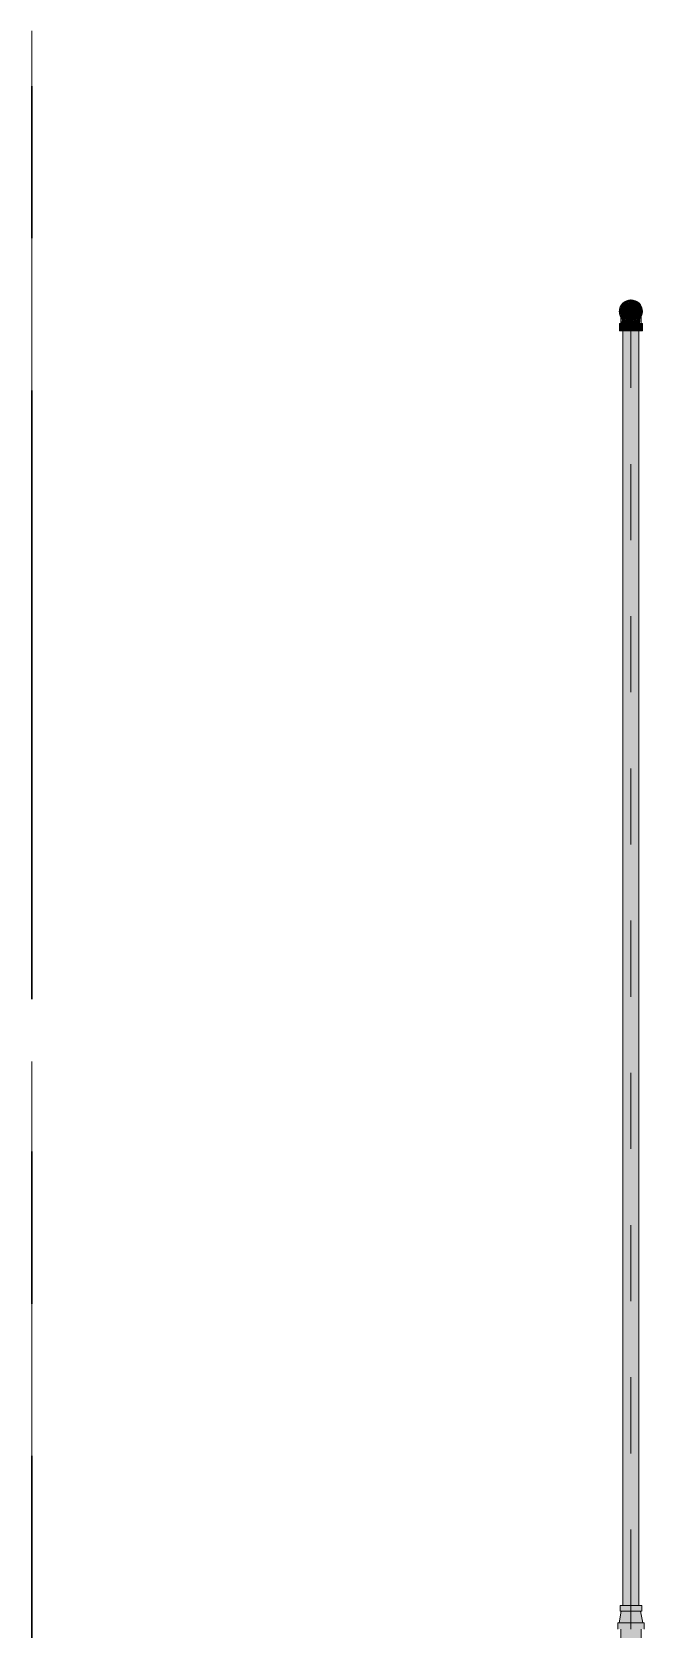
# Model space of a CAD drawing. Header units: millimetres. Extents: x -4000 to 187956, y -58990 to 162485.
# Drawn here: x 13000 to 14277, y 69702 to 73033 of the extents above; entities that cross this region are included whole.
import ezdxf

# ---------------------------------------------------------------- set-up
doc = ezdxf.new("R2010")
doc.units = ezdxf.units.MM
for name, pattern in [('Dash 1_16_', [317.5, 158.75, -158.75]), ('Grid Line', [2222.5, 1270, -317.5, 317.5, -317.5]), ('Grid Line 12_5mm', [2150, 1250, -300, 300, -300])]:
    doc.linetypes.add(name, pattern=pattern)
for name, color, linetype, lineweight in [('F-SPRN', 3, 'Continuous', 9), ('P-PIPE', 3, 'Continuous', 9), ('P-PIPE-CNTR', 3, 'Continuous', 9), ('S-GRID', 1, 'Continuous', 30)]:
    doc.layers.add(name, color=color, linetype=linetype, lineweight=lineweight)

# ---------------------------------------------------------------- blocks, each defined once
blk = doc.blocks.new('CMF2_NHAXUONG_A_rvt-1-FFS - TANG 1')
at = {"layer": 'S-GRID', "linetype": 'Grid Line 12_5mm', "lineweight": 9}
blk.add_line((13000, 161185.2), (13000, -16487.4), dxfattribs=at)
blk.add_line((13000, 161185.2), (13000, -16487.4), dxfattribs=at)
blk = doc.blocks.new('Sprinkler_Up - DN20-V22-FFS - TANG 1')
at = {"layer": 'F-SPRN', "transparency": 33554534}
for points in [[(-3.4, 21.2), (-6.9, 21.2), (-18, 13.1), (-22.2, 0), (-3.9, 0.7), (-1.7, 2.9), (-1.2, 3.5), (-0.6, 4), (0.6, 4), (1.2, 3.5), (1.7, 2.9), (4.6, 0), (22.2, 0), (18, 13.1), (6.9, 21.2), (0, 21.2)], [(0, 16.7), (-4.3, 16.1), (-12.8, 10), (-16.1, 4.3), (-16.1, -4.3), (-11.8, -11.8), (-8.3, -14.4), (0, -16.7), (4.3, -16.1), (11.8, -11.8), (16.1, -4.3), (16.1, 4.3), (11.8, 11.8), (8.3, 14.4)], [(0, 15.6), (-7.8, 13.5), (-11.6, 10), (-15.1, 4), (-15.1, -4), (-11, -11), (-7.8, -13.5), (0, -15.6), (7.8, -13.5), (13.5, -7.8), (15.1, -4), (15.1, 4), (13.5, 7.8), (7.8, 13.5)], [(-10.9, 5.4), (-14.5, 5.4), (-14.5, -5.5), (-10.9, -5.5)], [(-7.7, 5.4), (-10.9, 5.4), (-10.9, -5.5), (-7.7, -5.5)], [(-7.7, 5.4), (-7.7, -5.5), (0, -5.5), (0, 5.4)], [(2.9, 4.9), (-2.9, 4.9), (-5.7, 0), (5.7, 0)], [(0, 4.6), (-4.6, 0), (4.6, 0)], [(0, 2.6), (-1.3, 0), (1.8, 0)], [(7.7, 5.4), (0, 5.4), (0, -5.5), (7.7, -5.5)], [(7.7, 5.4), (7.7, -5.5), (10.9, -5.5), (10.9, 5.4)], [(10.9, 5.4), (10.9, -5.5), (14.5, -5.5), (14.5, 5.4)], [(13.5, 0), (3.9, -0.7), (1.7, -2.9), (1.2, -3.5), (0.6, -4), (-0.6, -4), (-1.2, -3.5), (-1.7, -2.9), (-4.6, 0), (-22.2, 0), (-18, -13.1), (-6.9, -21.2), (6.9, -21.2), (18, -13.1), (22.2, 0)], [(0, 0), (-5.7, 0), (-2.9, -4.9), (2.9, -4.9), (5.7, 0)], [(0, 0), (-4.6, 0), (0, -4.6), (4.6, 0)], [(1.3, 0), (-1.8, 0), (0, -2.6)]]:
    blk.add_hatch(color=1, dxfattribs=at).paths.add_polyline_path(points)
at = {"layer": 'F-SPRN', "color": 1}
for p, q in [((-11.5, 5.4), (-14.5, 5.4)), ((-14.5, 5.4), (-10.9, 5.4)), ((-14.5, 5.4), (-14.5, -5.5)), ((-11.5, 5.4), (-11.5, 4)), ((-11.5, 3), (-11.5, 0.2)), ((-10.9, 0.2), (-10.9, 3.6)), ((-10.8, 5.4), (-7.7, 5.4)), ((-8.1, 5.4), (-10.8, 5.4)), ((-8.1, 5.4), (-8.1, 2.8)), ((-8.1, 2.5), (-8.1, 0.4)), ((-7.7, 5.4), (-7.7, 2.7)), ((-7.7, 5.4), (-7.7, 2.7)), ((-7.7, 2.3), (-7.7, 0.5)), ((-7.7, 2.3), (-7.7, 0.5)), ((-6.9, 5.4), (-4.7, 5.4)), ((-5.8, 3.8), (-5.8, 2.2)), ((-2.1, 0), (-2.1, 0)), ((0, 2.1), (-0.1, 2.1)), ((2.1, 0), (2.1, 0.1)), ((4.7, 5.4), (6.9, 5.4)), ((5.8, 3.8), (5.8, 2.3)), ((7.7, 5.4), (10.8, 5.4)), ((7.7, 4), (7.7, 2.7)), ((7.7, 4), (7.7, 2.7)), ((10.8, 5.4), (8.1, 5.4)), ((8.1, 5.4), (8.1, 4.2)), ((10.9, 2.6), (10.9, 1.3)), ((11.5, 5.4), (14.5, 5.4)), ((14.5, 5.4), (11.5, 5.4)), ((14.5, 3.7), (14.5, 1.3)), ((14.5, 0), (14.5, -3.3)), ((-10.9, -5.5), (-14.5, -5.5)), ((-14.5, -5.5), (-11.5, -5.5)), ((-11.5, -0.2), (-11.5, -3)), ((-11.5, -4), (-11.5, -5.5)), ((-10.9, -3.6), (-10.9, -0.2)), ((-10.8, -5.5), (-8.1, -5.5)), ((-7.8, -5.5), (-10.8, -5.5)), ((-8.1, -0.4), (-8.1, -2.5)), ((-8.1, -2.8), (-8.1, -5.5)), ((-7.7, -0.5), (-7.7, -2.3)), ((-7.7, -0.5), (-7.7, -2.3)), ((-7.7, -2.7), (-7.7, -5.2)), ((-7.7, -2.7), (-7.7, -5.2)), ((-4.8, -5.5), (-6.5, -5.5)), ((-2.1, 0), (-2.1, -0.1)), ((0, -2.1), (0.1, -2.1)), ((0.5, -2), (0.6, -2)), ((0.6, -2), (0.6, -2)), ((2.1, 0), (2.1, 0)), ((6.8, -5.5), (4.8, -5.5)), ((5.8, -2.2), (5.8, -3.8)), ((7.7, -0.5), (7.7, -2.1)), ((7.7, -0.5), (7.7, -2.1)), ((7.7, -2.7), (7.7, -4.8)), ((7.7, -2.7), (7.7, -4.8)), ((8.1, -0.7), (8.1, -2.5)), ((8.1, -2.8), (8.1, -5.5)), ((8.1, -5.5), (10.8, -5.5)), ((10.8, -5.5), (8.1, -5.5)), ((10.9, -1.9), (10.9, -3.6)), ((14.5, -5.5), (11.3, -5.5)), ((11.5, -4), (11.5, -5.5)), ((11.5, -5.5), (14.5, -5.5)), ((14.5, -3.7), (14.5, -5.5))]:
    blk.add_line(p, q, dxfattribs=at)
at = {"layer": 'F-SPRN', "color": 1, "flags": 128}
for points in [[(-0.1, 2.1), (-0.1, 2.1), (-0.2, 2.1), (-0.3, 2.1), (-0.4, 2), (-0.5, 2), (-0.6, 2), (-0.6, 2), (-0.7, 2), (-0.8, 1.9), (-0.9, 1.9), (-0.9, 1.9), (-1, 1.8), (-1.1, 1.8), (-1.2, 1.7), (-1.2, 1.7), (-1.3, 1.6), (-1.4, 1.6), (-1.4, 1.5), (-1.5, 1.5), (-1.5, 1.4), (-1.6, 1.3), (-1.6, 1.3), (-1.7, 1.2), (-1.7, 1.1), (-1.8, 1.1), (-1.8, 1), (-1.9, 0.9), (-1.9, 0.8), (-1.9, 0.8), (-2, 0.7), (-2, 0.6), (-2, 0.5), (-2, 0.5), (-2, 0.4), (-2.1, 0.3), (-2.1, 0.2), (-2.1, 0.1), (-2.1, 0)], [(2.1, 0.3), (2, 0.4), (2, 0.5), (2, 0.6), (2, 0.7), (1.9, 0.7), (1.9, 0.8), (1.9, 0.9), (1.8, 1), (1.8, 1), (1.8, 1.1), (1.7, 1.2), (1.7, 1.2), (1.6, 1.3), (1.6, 1.4), (1.5, 1.4), (1.4, 1.5), (1.4, 1.5), (1.3, 1.6), (1.3, 1.7), (1.2, 1.7), (1.1, 1.7), (1.1, 1.8), (1, 1.8), (0.9, 1.9), (0.8, 1.9), (0.8, 1.9), (0.7, 2), (0.6, 2), (0.5, 2), (0.4, 2), (0.4, 2), (0.3, 2.1), (0.2, 2.1), (0.1, 2.1), (0, 2.1)], [(2.1, 0.1), (2.1, 0.2), (2.1, 0.2), (2.1, 0.3)], [(-2.1, -0.1), (-2.1, -0.2), (-2.1, -0.2), (-2.1, -0.3), (-2, -0.4), (-2, -0.5), (-2, -0.6), (-2, -0.7), (-1.9, -0.7), (-1.9, -0.8), (-1.9, -0.9), (-1.8, -1), (-1.8, -1), (-1.8, -1.1), (-1.7, -1.2), (-1.7, -1.2), (-1.6, -1.3), (-1.6, -1.4), (-1.5, -1.4), (-1.4, -1.5), (-1.4, -1.5), (-1.3, -1.6), (-1.3, -1.7), (-1.2, -1.7), (-1.1, -1.7), (-1.1, -1.8), (-1, -1.8), (-0.9, -1.9), (-0.8, -1.9), (-0.8, -1.9), (-0.7, -2), (-0.6, -2), (-0.5, -2), (-0.4, -2), (-0.4, -2), (-0.3, -2.1), (-0.2, -2.1), (-0.1, -2.1), (0, -2.1)], [(0.1, -2.1), (0.1, -2.1), (0.2, -2.1), (0.3, -2.1), (0.4, -2), (0.5, -2)], [(0.6, -2), (0.7, -2), (0.8, -1.9), (0.9, -1.9), (0.9, -1.9), (1, -1.8), (1.1, -1.8), (1.2, -1.7), (1.2, -1.7), (1.3, -1.6), (1.4, -1.6), (1.4, -1.5), (1.5, -1.5), (1.5, -1.4), (1.6, -1.3), (1.6, -1.3), (1.7, -1.2), (1.7, -1.1), (1.8, -1.1), (1.8, -1), (1.9, -0.9), (1.9, -0.8), (1.9, -0.8), (2, -0.7), (2, -0.6), (2, -0.5), (2, -0.5), (2, -0.4), (2.1, -0.3), (2.1, -0.2), (2.1, -0.1), (2.1, 0)]]:
    blk.add_lwpolyline(points, dxfattribs=at)
at = {"layer": 'F-SPRN', "color": 1}
for radius, start, end in [(22.2, 360, 180), (21.9, 165.6773, 179.2615), (21.9, 154.7925, 164.8151), (21.9, 144.7698, 152.0326), (21.9, 126.6942, 143.2701), (16.7, 167.6802, 180), (16.7, 167.6802, 180), (16.7, 155.3879, 165), (16.7, 155.3879, 165), (15.6, 166.3382, 180), (15.6, 166.3382, 180), (15.6, 150.4354, 165), (15.6, 159.6139, 165), (16.7, 136.7213, 150), (16.7, 136.7213, 150), (15.6, 150.4354, 156.3845), (15.6, 139.7877, 150), (15.6, 139.7877, 150), (21.9, 108.2621, 125.7507), (15.6, 135, 139.7877), (15.6, 135, 139.7877), (16.7, 121.4181, 130.5751), (16.7, 121.4181, 130.5751), (15.6, 120, 133.2078), (15.6, 120, 133.2078), (16.7, 106.5995, 120), (16.7, 106.5995, 120), (15.6, 114.4363, 119.9813), (15.6, 114.4363, 119.9813), (21.9, 99.348, 107.901), (4.63, 17.9592, 180), (4.63, 17.9592, 180), (16.7, 96.4143, 105), (16.7, 96.4143, 105), (3.81, 16.1605, 180), (21.9, 90.145, 98.8503), (15.6, 95.5762, 100.6843), (15.6, 95.5762, 100.6843), (2.56, 11.1677, 180), (2.56, 11.1677, 180), (2.04, 10.4703, 180), (16.7, 83.0684, 90), (16.7, 83.0684, 90), (21.9, 72.5583, 89.4624), (15.6, 75, 87.64), (15.6, 75, 87.64), (15.6, 60.0187, 74.5481), (15.6, 60.0187, 74.5481), (16.7, 60, 75), (16.7, 60, 75), (21.9, 54.2493, 71.7379), (15.6, 53.795, 60), (15.6, 53.795, 60), (16.7, 49.4249, 58.5819), (16.7, 49.4249, 58.5819), (15.6, 40.2123, 45), (15.6, 40.2123, 45), (15.6, 32.5472, 40.2123), (15.6, 32.5472, 40.2123), (16.7, 30.069, 43.2787), (16.7, 30.069, 43.2787), (21.9, 36.7299, 53.3058), (15.6, 17.3339, 29.5646), (15.6, 17.3339, 29.5646), (16.7, 15.0307, 24.6121), (16.7, 15.0307, 24.6121), (15.6, 1.9082, 13.6618), (15.6, 1.9082, 13.6618), (16.7, 360, 12.3198), (16.7, 0, 12.3198), (21.9, 27.9674, 35.2302), (21.9, 15.1849, 25.2075), (21.9, 0.7385, 14.3227), (22.2, 180, 360), (21.9, 180.7385, 194.3227), (21.9, 195.1849, 215.2302), (21.9, 216.7299, 233.3058), (16.7, 180, 192.3198), (16.7, 180, 192.3198), (16.7, 195, 204.6121), (16.7, 195, 204.6121), (15.6, 180, 193.6618), (15.6, 180, 193.6618), (15.6, 195, 200.3861), (15.6, 195, 209.5646), (16.7, 210, 223.2787), (16.7, 210, 223.2787), (15.6, 203.6155, 209.5646), (15.6, 210, 221.5786), (15.6, 210, 221.5786), (21.9, 234.2493, 251.7379), (16.7, 229.4249, 238.5819), (16.7, 229.4249, 238.5819), (15.6, 226.7922, 240), (15.6, 226.7922, 240), (16.7, 240, 255), (16.7, 240, 255), (15.6, 240.0187, 245.5637), (15.6, 240.0187, 245.5637), (21.9, 252.5583, 269.4624), (15.6, 247.5614, 254.5481), (15.6, 247.5614, 254.5481), (4.63, 197.9592, 270), (4.63, 197.9592, 270), (15.6, 255.573, 260.5892), (15.6, 255.573, 260.5892), (3.81, 196.1605, 223.8358), (2.56, 194.5599, 270), (2.56, 194.5599, 270), (3.81, 237.0577, 270), (2.04, 190.4703, 270), (16.7, 263.0684, 270), (16.7, 263.0684, 270), (21.9, 270.145, 278.8503), (2.04, 289.0192, 0), (2.56, 289.0192, 348.8278), (2.56, 289.0192, 348.8278), (4.63, 289.0192, 318.2703), (4.63, 289.0192, 318.2703), (15.6, 275.5762, 280.6843), (15.6, 275.5762, 280.6843), (16.7, 276.4143, 285), (16.7, 276.4143, 285), (21.9, 279.348, 287.901), (4.63, 335.7832, 0), (4.63, 335.7832, 360), (16.7, 286.5995, 300), (16.7, 286.5995, 300), (15.6, 294.4363, 299.9813), (15.6, 294.4363, 299.9813), (21.9, 288.2621, 305.7507), (15.6, 300.5262, 313.2078), (15.6, 300.5262, 313.2078), (16.7, 301.4181, 310.5751), (16.7, 301.4181, 310.5751), (15.6, 318.4214, 330), (15.6, 318.4214, 330), (16.7, 316.7213, 329.931), (16.7, 316.7213, 329.931), (21.9, 306.6942, 323.2701), (15.6, 330.9409, 345), (15.6, 330.9409, 336.3845), (15.6, 339.6139, 345), (15.6, 346.4265, 360), (15.6, 346.4265, 360), (16.7, 335.3879, 344.9693), (16.7, 335.3879, 344.9693), (16.7, 347.6802, 360), (16.7, 347.6802, 360), (21.9, 324.7698, 344.8151), (21.9, 345.6773, 359.2615)]:
    blk.add_arc((0, 0), radius, start, end, dxfattribs=at)
blk = doc.blocks.new('Steel_Elbow_Threaded_HoaPhat - Standard-V24-FFS - TANG 1')
at = {"layer": 'P-PIPE', "lineweight": 13, "transparency": 33554534}
for points in [[(14250, 72426.1), (14256.2, 72426.9), (14262.1, 72429.3), (14267.1, 72433.2), (14271.7, 72440.2), (14273.3, 72444), (14274.1, 72450.2), (14273.3, 72456.5), (14270.9, 72462.3), (14267.1, 72467.3), (14262.1, 72471.1), (14256.2, 72473.5), (14250, 72474.3), (14243.8, 72473.5), (14237.9, 72471.1), (14233, 72467.3), (14229.1, 72462.3), (14226.7, 72456.5), (14225.9, 72450.2), (14228.3, 72440.2), (14229.1, 72438.2), (14233, 72433.2), (14237.9, 72429.3), (14243.8, 72426.9)], [(14226.7, 72409.7), (14250, 72409.7), (14250, 72424.8), (14225.9, 72424.8), (14225.9, 72409.7)], [(14274.1, 72409.7), (14273.3, 72424.8), (14250, 72424.8), (14250, 72409.7), (14273.3, 72409.7)]]:
    blk.add_hatch(color=1, dxfattribs=at).paths.add_polyline_path(points)
h = blk.add_hatch(color=1, dxfattribs=at)
h.paths.add_polyline_path([(14233.1, 72435), (14230.5, 72439.6), (14231.4, 72435.7)])
h.paths.add_polyline_path([(14236.4, 72424.8), (14250, 72424.8), (14250, 72429.1), (14242.8, 72430.4), (14244.1, 72428.4), (14236.6, 72433.2), (14232.6, 72437.2), (14233.8, 72432.1), (14229.7, 72440.2), (14229.1, 72440.2), (14229.4, 72433.1), (14230.5, 72433.5), (14230.6, 72429.4), (14229.3, 72429.1), (14230.4, 72424.8), (14234, 72424.8)])
h = blk.add_hatch(color=1, dxfattribs=at)
h.paths.add_polyline_path([(14257.2, 72430.4), (14259.7, 72430.3), (14255.9, 72428.4)])
h.paths.add_polyline_path([(14268.3, 72424.8), (14269.7, 72428.6), (14269.9, 72436), (14270.2, 72440.2), (14268.8, 72439.6), (14262.8, 72432.7), (14257.2, 72430.4), (14250, 72429.1), (14250, 72424.8), (14266, 72424.8)])
h.paths.add_polyline_path([(14265.7, 72433.6), (14266.1, 72435.8), (14268.2, 72436.5)])
at = {"layer": 'P-PIPE', "color": 20, "lineweight": 13}
for p, q in [((14232.1, 72461.5), (14232.5, 72462.2)), ((14232.5, 72462.2), (14233, 72462.9)), ((14233, 72462.9), (14233.6, 72463.5)), ((14234.7, 72464.8), (14235.3, 72465.4)), ((14236.5, 72466.5), (14237.2, 72467.1)), ((14237.2, 72467.1), (14237.9, 72467.6)), ((14239.3, 72468.5), (14240, 72468.9)), ((14246.4, 72471.1), (14247.2, 72471.2)), ((14249.8, 72471.4), (14250, 72471.4)), ((14256.7, 72470.3), (14257.5, 72470)), ((14257.5, 72470), (14258.2, 72469.7)), ((14262.6, 72467.2), (14263.3, 72466.7)), ((14264.6, 72465.6), (14265.2, 72465)), ((14267.8, 72461.7), (14268.2, 72460.9)), ((14268.2, 72460.9), (14268.7, 72460.2)), ((14228.9, 72450.2), (14228.9, 72450.2)), ((14228.9, 72445.6), (14228.9, 72446.2)), ((14228.9, 72445), (14228.9, 72445.6)), ((14228.9, 72444.4), (14228.9, 72445)), ((14228.9, 72442.3), (14228.9, 72443)), ((14228.9, 72439.2), (14228.9, 72440)), ((14228.9, 72438.3), (14228.9, 72439.2)), ((14229.5, 72455.3), (14229.7, 72456.1)), ((14230.2, 72457.7), (14230.5, 72458.5)), ((14268.7, 72460.2), (14269, 72459.4)), ((14270.3, 72456.3), (14270.5, 72455.5)), ((14271, 72453), (14271.1, 72452.1)), ((14271.1, 72452.1), (14271.1, 72451.3)), ((14271.1, 72451.3), (14271.2, 72450.5)), ((14271.2, 72450.5), (14271.2, 72450.2)), ((14271.2, 72450.2), (14271.2, 72450.2)), ((14271.2, 72446.3), (14271.2, 72445.8)), ((14271.2, 72445.8), (14271.2, 72445.2)), ((14271.2, 72445.2), (14271.2, 72444.6)), ((14271.2, 72439.4), (14271.2, 72438.5)), ((14225.9, 72424.8), (14225.9, 72409.7)), ((14230.3, 72424.8), (14225.9, 72424.8)), ((14250, 72424.8), (14225.9, 72424.8)), ((14225.9, 72409.7), (14233, 72409.7)), ((14225.9, 72409.7), (14250, 72409.7)), ((14228.9, 72424.8), (14242.8, 72424.8)), ((14230.1, 72424.8), (14231.7, 72424.8)), ((14233, 72424.8), (14230.3, 72424.8)), ((14231.7, 72424.8), (14232.8, 72424.8)), ((14233.8, 72424.8), (14236.4, 72424.8)), ((14233.8, 72409.7), (14237.9, 72409.7)), ((14242.7, 72424.8), (14234, 72424.8)), ((14236.4, 72424.8), (14242.8, 72424.8)), ((14238.2, 72409.7), (14250, 72409.7)), ((14243.7, 72424.8), (14250, 72424.8)), ((14243.7, 72424.8), (14250, 72424.8)), ((14250, 72424.8), (14243.8, 72424.8)), ((14256.2, 72424.8), (14250, 72424.8)), ((14274.1, 72424.8), (14250, 72424.8)), ((14250, 72424.8), (14256.3, 72424.8)), ((14250, 72424.8), (14256.3, 72424.8)), ((14250, 72409.7), (14261.8, 72409.7)), ((14250, 72409.7), (14274.1, 72409.7)), ((14257.2, 72424.8), (14263.6, 72424.8)), ((14257.2, 72424.8), (14271.2, 72424.8)), ((14266, 72424.8), (14257.3, 72424.8)), ((14262.1, 72409.7), (14266.2, 72409.7)), ((14263.6, 72424.8), (14266.2, 72424.8)), ((14268.5, 72424.8), (14267.1, 72424.8)), ((14267.1, 72409.7), (14274.1, 72409.7)), ((14267.2, 72424.8), (14268.3, 72424.8)), ((14274.1, 72424.8), (14268.5, 72424.8)), ((14274.1, 72409.7), (14274.1, 72424.8))]:
    blk.add_line(p, q, dxfattribs=at)
at = {"layer": 'P-PIPE', "color": 20, "lineweight": 13, "flags": 128}
for points in [[(14231.2, 72460), (14231.6, 72460.7), (14232.1, 72461.5)], [(14233.6, 72463.5), (14234.1, 72464.2), (14234.7, 72464.8)], [(14235.3, 72465.4), (14235.9, 72466), (14236.5, 72466.5)], [(14237.9, 72467.6), (14238.6, 72468), (14239.3, 72468.5)], [(14240, 72468.9), (14240.8, 72469.3), (14241.6, 72469.6), (14242.3, 72469.9), (14243.1, 72470.2)], [(14243.1, 72470.2), (14243.9, 72470.5), (14244.8, 72470.7)], [(14244.8, 72470.7), (14245.6, 72470.9), (14246.4, 72471.1)], [(14247.2, 72471.2), (14248.1, 72471.3), (14248.9, 72471.4), (14249.8, 72471.4)], [(14250, 72471.4), (14250.8, 72471.4), (14251.7, 72471.3)], [(14251.7, 72471.3), (14252.5, 72471.2), (14253.4, 72471.1)], [(14253.4, 72471.1), (14254.2, 72471), (14255, 72470.8)], [(14255, 72470.8), (14255.8, 72470.6), (14256.7, 72470.3)], [(14258.2, 72469.7), (14259, 72469.4), (14259.8, 72469)], [(14259.8, 72469), (14260.5, 72468.6), (14261.2, 72468.1)], [(14261.2, 72468.1), (14261.9, 72467.7), (14262.6, 72467.2)], [(14263.3, 72466.7), (14263.9, 72466.1), (14264.6, 72465.6)], [(14265.2, 72465), (14265.8, 72464.3), (14266.3, 72463.7)], [(14266.3, 72463.7), (14266.8, 72463), (14267.3, 72462.4), (14267.8, 72461.7)], [(14228.9, 72451.9), (14229, 72452.8), (14229.1, 72453.6)], [(14228.9, 72450.2), (14228.9, 72451.1), (14228.9, 72451.9)], [(14228.9, 72449.9), (14228.9, 72450), (14228.9, 72450.1), (14228.9, 72450.2)], [(14228.9, 72449.4), (14228.9, 72449.7), (14228.9, 72449.9)], [(14228.9, 72447.2), (14228.9, 72447.7), (14228.9, 72448.1), (14228.9, 72448.5), (14228.9, 72448.9), (14228.9, 72449.2), (14228.9, 72449.4)], [(14228.9, 72446.2), (14228.9, 72446.7), (14228.9, 72447.2)], [(14228.9, 72443), (14228.9, 72443.7), (14228.9, 72444.4)], [(14228.9, 72440), (14228.9, 72440.8), (14228.9, 72441.6), (14228.9, 72442.3)], [(14228.9, 72424.8), (14228.9, 72425.8), (14228.9, 72426.8), (14228.9, 72427.8), (14228.9, 72428.9), (14228.9, 72429.9), (14228.9, 72430.8), (14228.9, 72431.8), (14228.9, 72432.8), (14228.9, 72433.8), (14228.9, 72434.7), (14228.9, 72435.6), (14228.9, 72436.5), (14228.9, 72437.4), (14228.9, 72438.3)], [(14229.1, 72453.6), (14229.3, 72454.4), (14229.5, 72455.3)], [(14229.7, 72456.1), (14229.9, 72456.9), (14230.2, 72457.7)], [(14230.5, 72458.5), (14230.9, 72459.2), (14231.2, 72460)], [(14269, 72459.4), (14269.4, 72458.7), (14269.7, 72457.9)], [(14269.7, 72457.9), (14270, 72457.1), (14270.3, 72456.3)], [(14270.5, 72455.5), (14270.7, 72454.7), (14270.8, 72453.8), (14271, 72453)], [(14271.2, 72450.2), (14271.2, 72450.1), (14271.2, 72450), (14271.2, 72449.9), (14271.2, 72449.7)], [(14271.2, 72449.7), (14271.2, 72449.5), (14271.2, 72449.2)], [(14271.2, 72449.2), (14271.2, 72448.9), (14271.2, 72448.6), (14271.2, 72448.2), (14271.2, 72447.8), (14271.2, 72447.4)], [(14271.2, 72447.4), (14271.2, 72446.9), (14271.2, 72446.3)], [(14271.2, 72444.6), (14271.2, 72443.9), (14271.2, 72443.2), (14271.2, 72442.5), (14271.2, 72441.8), (14271.2, 72441), (14271.2, 72440.2), (14271.2, 72439.4)], [(14271.2, 72438.5), (14271.2, 72437.7), (14271.2, 72436.8), (14271.2, 72435.9), (14271.2, 72435), (14271.2, 72434), (14271.2, 72433.1), (14271.2, 72432.1), (14271.2, 72431.1), (14271.2, 72430.1), (14271.2, 72429.1), (14271.2, 72428.1), (14271.2, 72427.1), (14271.2, 72426.1), (14271.2, 72425.1), (14271.2, 72424.8)]]:
    blk.add_lwpolyline(points, dxfattribs=at)
at = {"layer": 'P-PIPE', "color": 20, "lineweight": 13}
for radius, start, end in [(24.1, 90, 270), (24.1, 90, 270), (21.1, 150.0026, 154.1966), (21.1, 141.5729, 145.795), (21.1, 130, 141.0389), (21.1, 112.3235, 123.6981), (21.1, 99.9303, 104.963), (21.1, 91.1041, 96.3537), (24.1, 270, 90), (24.1, 270, 90), (21.1, 75.037, 90), (21.1, 54.2198, 67.0686), (21.1, 38.9611, 50), (21.1, 33.7495, 38.4271), (21.1, 25.3748, 29.9974), (21.1, 172.7077, 178.0289), (21.1, 181.9562, 187.75), (21.1, 165.7343, 170), (21.1, 156.3495, 164.9545), (21.1, 195.0335, 205.3678), (21.1, 208.3323, 210), (21.1, 218.4146, 230), (21.1, 234.1976, 239.9895), (21.1, 240.7988, 247.6705), (21.1, 255.0343, 270), (21.1, 270, 278.9621), (21.1, 279.9464, 284.9657), (21.1, 292.9377, 305.8024), (21.1, 310, 321.5854), (21.1, 330, 331.6677), (21.1, 334.6322, 344.9665), (21.1, 15.0455, 23.6505), (21.1, 10, 14.2657), (21.1, 345.7465, 350), (21.1, 1.9711, 7.2923), (21.1, 352.25, 358.0438)]:
    blk.add_arc((14250, 72450.2), radius, start, end, dxfattribs=at)
blk = doc.blocks.new('Steel_Transition_Threaded_HoaPhat - Standard-V25-FFS - TANG 1')
at = {"layer": 'P-PIPE', "lineweight": 13, "transparency": 33554534}
h = blk.add_hatch(color=1, dxfattribs=at)
h.paths.add_polyline_path([(14250, 72427.7), (14255.8, 72428.5), (14261.3, 72430.7), (14265.9, 72434.3), (14270, 72440.2), (14271.7, 72444.4), (14272.5, 72450.2), (14271.7, 72456.1), (14269.5, 72461.5), (14265.9, 72466.1), (14261.3, 72469.7), (14255.8, 72472), (14250, 72472.7), (14244.2, 72472), (14238.8, 72469.7), (14234.1, 72466.1), (14230.5, 72461.5), (14228.3, 72456.1), (14227.5, 72450.2), (14228.3, 72444.4), (14230.5, 72439), (14234.1, 72434.3), (14238.8, 72430.7), (14244.2, 72428.5)])
h.paths.add_polyline_path([(14250, 72430.1), (14244.8, 72430.8), (14240, 72432.8), (14235.8, 72436), (14232.6, 72440.2), (14230.6, 72445), (14229.9, 72450.2), (14230.6, 72455.4), (14232.6, 72460.3), (14235.8, 72464.4), (14240, 72467.6), (14244.8, 72469.6), (14250, 72470.3), (14255.2, 72469.6), (14260.1, 72467.6), (14264.2, 72464.4), (14267.4, 72460.3), (14269.4, 72455.4), (14270.1, 72450.2), (14269.4, 72445), (14267.4, 72440.2), (14264.2, 72436), (14260.1, 72432.8), (14255.2, 72430.8)])
for points in [[(14250, 72430.1), (14250, 72433.8), (14241.8, 72436), (14235.8, 72442), (14233.6, 72450.2), (14235.8, 72458.4), (14241.8, 72464.4), (14250, 72466.6), (14250, 72470.3), (14244.8, 72469.6), (14240, 72467.6), (14235.8, 72464.4), (14232.6, 72460.3), (14230.6, 72455.4), (14229.9, 72450.2), (14230.6, 72445), (14232.6, 72440.2), (14235.8, 72436), (14240, 72432.8), (14244.8, 72430.8)], [(14250, 72431.7), (14254.8, 72432.4), (14259.3, 72434.2), (14265.4, 72440.2), (14266, 72441), (14267.9, 72445.4), (14268.5, 72450.2), (14267.9, 72455), (14266, 72459.5), (14263.1, 72463.3), (14259.3, 72466.3), (14254.8, 72468.1), (14250, 72468.7), (14245.2, 72468.1), (14240.8, 72466.3), (14236.9, 72463.3), (14234, 72459.5), (14232.1, 72455), (14231.5, 72450.2), (14232.1, 72445.4), (14234.6, 72440.2), (14236.9, 72437.1), (14240.8, 72434.2), (14245.2, 72432.4)], [(14250, 72430.1), (14255.2, 72430.8), (14260.1, 72432.8), (14264.2, 72436), (14267.4, 72440.2), (14269.4, 72445), (14270.1, 72450.2), (14269.4, 72455.4), (14267.4, 72460.3), (14264.2, 72464.4), (14260.1, 72467.6), (14255.2, 72469.6), (14250, 72470.3), (14250, 72466.6), (14258.2, 72464.4), (14264.2, 72458.4), (14266.4, 72450.2), (14264.2, 72442), (14258.2, 72436), (14250, 72433.8)]]:
    blk.add_hatch(color=1, dxfattribs=at).paths.add_polyline_path(points)
at = {"layer": 'P-PIPE', "color": 20, "lineweight": 13}
for radius, start, end in [(22.5, 90, 270), (22.5, 90, 270), (20.1, 128.8856, 148.1553), (18.5, 136.4297, 150), (18.5, 136.4297, 150), (18.5, 123.4976, 133.2041), (18.5, 123.4976, 133.2041), (20.1, 109.6859, 125.0043), (18.5, 106.819, 120), (18.5, 106.819, 120), (16.4, 113.4045, 120), (16.4, 107.4657, 111.9681), (20.1, 100.9975, 105), (18.5, 91.4353, 103.2046), (18.5, 91.4353, 103.2046), (16.4, 96.2132, 103.9063), (20.1, 90.5246, 98.5089), (22.5, 270, 90), (22.5, 270, 90), (18.5, 78.0986, 90), (18.5, 78.0986, 90), (20.1, 75.0607, 87.9279), (16.4, 70.3629, 75), (18.5, 60, 75), (18.5, 60, 75), (20.1, 54.9957, 75), (16.4, 60, 66.5955), (16.4, 50.4733, 56.6389), (18.5, 46.7959, 56.5024), (18.5, 46.7959, 56.5024), (20.1, 31.8447, 51.1144), (18.5, 30, 43.5703), (18.5, 30, 43.5703), (20.1, 166.0499, 193.9501), (20.1, 150, 162.7449), (20.1, 197.2551, 210), (18.5, 166.5939, 193.4061), (18.5, 166.5939, 193.4061), (18.5, 157.6232, 165), (18.5, 157.6232, 165), (18.5, 195, 202.3768), (18.5, 195, 202.3768), (20.1, 211.8447, 231.1144), (16.4, 173.5463, 180), (16.4, 180.4971, 188.0319), (18.5, 210, 223.5703), (18.5, 210, 223.5703), (16.4, 158.0319, 162.8691), (16.4, 210.6635, 217.9561), (18.5, 226.7959, 236.5024), (18.5, 226.7959, 236.5024), (20.1, 234.9957, 255), (16.4, 230.4733, 236.6389), (18.5, 240, 255), (18.5, 240, 255), (16.4, 246.9681, 252.9388), (20.1, 255.0607, 267.9279), (18.5, 258.0986, 270), (18.5, 258.0986, 270), (16.4, 264.1652, 270), (20.1, 270.5246, 278.5089), (18.5, 271.4353, 283.2046), (18.5, 271.4353, 283.2046), (16.4, 276.2132, 284.6042), (20.1, 280.9975, 285), (16.4, 287.4657, 291.9681), (18.5, 286.819, 300), (18.5, 286.819, 300), (20.1, 289.6859, 305.0043), (16.4, 295.1607, 300), (16.4, 301.0738, 308.0319), (18.5, 303.4976, 313.2041), (18.5, 303.4976, 313.2041), (20.1, 308.8856, 328.1553), (16.4, 30, 36.4537), (16.4, 323.5463, 330), (18.5, 316.4297, 330), (18.5, 316.4297, 330), (16.4, 338.0319, 343.506), (16.4, 4.8393, 11.4533), (16.4, 348.5467, 358.9063), (18.5, 15, 22.3768), (18.5, 15, 22.3768), (18.5, 337.6232, 345), (18.5, 337.6232, 345), (20.1, 17.2551, 30), (20.1, 330, 342.7449), (18.5, 346.5939, 13.4061), (18.5, 346.5939, 13.4061), (20.1, 346.0499, 13.9501)]:
    blk.add_arc((14250, 72450.2), radius, start, end, dxfattribs=at)

msp = doc.modelspace()

# ---------------------------------------------------------------- block references
at = {"lineweight": 5}
msp.add_blockref('CMF2_NHAXUONG_A_rvt-1-FFS - TANG 1', (0, 0), dxfattribs=at)

# ---------------------------------------------------------------- next in the draw order: hatches: boundary and pattern name
at = {"layer": 'P-PIPE', "transparency": 33554534}
for points in [[(14241.7, 72435.8), (14242.8, 72437.7), (14241.7, 72441.9), (14242.8, 72446.1), (14245.8, 72449.1), (14257.2, 72454.4), (14258.4, 72458.6), (14257.2, 72462.8), (14255.9, 72464.5), (14250, 72466.9), (14241.7, 72464.7), (14235.5, 72458.6), (14233.3, 72450.2), (14235.5, 72441.9), (14238.2, 72438.4)], [(14250, 72433.5), (14258.4, 72435.8), (14262.9, 72440.2), (14266.1, 72445.9), (14266.1, 72454.6), (14261.8, 72462), (14258.4, 72464.7), (14250, 72466.9), (14245.7, 72466.4), (14238.2, 72462), (14233.9, 72454.6), (14233.9, 72445.9), (14238.2, 72438.4), (14241.7, 72435.8)], [(14250, 69750.5), (14250, 72409.7), (14233.3, 72409.7), (14233.9, 69750.5), (14245.7, 69750.5)], [(14250, 69750.5), (14266.7, 69750.5), (14266.1, 72409.7), (14250, 72409.7), (14250, 70834.2)], [(14237.6, 69714.8), (14274.8, 69714.8), (14269.4, 69738.7), (14229.9, 69738.7), (14226.1, 69714.8), (14232.5, 69714.8)], [(14228.3, 69738.7), (14272.5, 69738.7), (14271.7, 69750.5), (14227.5, 69750.5), (14227.5, 69738.7)], [(14277.4, 69701.5), (14276.4, 69714.8), (14222.7, 69714.8), (14223.6, 69701.5), (14276.4, 69701.5)], [(14228.9, 69493.9), (14250, 69493.9), (14250, 69701.5), (14228.9, 69701.5), (14228.9, 69666.1)], [(14250, 69493.9), (14271.1, 69493.9), (14270.4, 69701.5), (14250, 69701.5), (14250, 69666.1)]]:
    msp.add_hatch(color=1, dxfattribs=at).paths.add_polyline_path(points)

# ---------------------------------------------------------------- next in the draw order: linework, layer by layer
at = {"layer": 'P-PIPE', "color": 20, "lineweight": 13}
for p, q in [((14233.3, 72409.7), (14233.3, 69750.5)), ((14237.9, 72409.7), (14233.3, 72409.7)), ((14261.8, 72409.7), (14238.2, 72409.7)), ((14266.7, 72409.7), (14262.1, 72409.7)), ((14266.7, 69750.5), (14266.7, 72409.7)), ((14229.9, 69738.7), (14225.2, 69714.8)), ((14227.5, 69750.5), (14227.5, 69738.7)), ((14272.5, 69750.5), (14227.5, 69750.5)), ((14233.2, 69750.5), (14227.5, 69750.5)), ((14227.5, 69738.7), (14229.8, 69738.7)), ((14227.5, 69738.7), (14272.5, 69738.7)), ((14230.6, 69738.7), (14244.2, 69738.7)), ((14233.3, 69750.5), (14233.9, 69750.5)), ((14234, 69750.5), (14238.2, 69750.5)), ((14238.1, 69750.5), (14234.1, 69750.5)), ((14238.7, 69750.5), (14261.3, 69750.5)), ((14261.3, 69750.5), (14238.8, 69750.5)), ((14244.8, 69738.7), (14255.2, 69738.7)), ((14255.8, 69738.7), (14269.4, 69738.7)), ((14261.8, 69750.5), (14266, 69750.5)), ((14265.9, 69750.5), (14261.9, 69750.5)), ((14266.1, 69750.5), (14266.7, 69750.5)), ((14272.5, 69750.5), (14266.8, 69750.5)), ((14274.8, 69714.8), (14270.1, 69738.7)), ((14270.2, 69738.7), (14272.5, 69738.7)), ((14272.5, 69738.7), (14272.5, 69750.5)), ((14222.7, 69714.8), (14222.7, 69701.5)), ((14277.4, 69714.8), (14222.7, 69714.8)), ((14225, 69714.8), (14222.7, 69714.8)), ((14242.9, 69714.8), (14226.3, 69714.8)), ((14228.9, 69701.5), (14228.9, 69493.9)), ((14256.4, 69714.8), (14243.6, 69714.8)), ((14273.7, 69714.8), (14257.1, 69714.8)), ((14271.1, 69493.9), (14271.1, 69701.5)), ((14277.4, 69714.8), (14275, 69714.8)), ((14277.4, 69701.5), (14277.4, 69714.8))]:
    msp.add_line(p, q, dxfattribs=at)
at = {"layer": 'P-PIPE', "color": 1}
for centre, radius, start, end in [((14250, 72450.2), 16.7, 128.1274, 133.9683), ((14250, 72458.6), 8.35, 69.0027, 79.2369), ((14250, 72458.6), 8.35, 46.6998, 57.8461), ((14250, 72458.6), 8.35, 20.1285, 29.0413), ((14250, 72450.2), 16.7, 51.8726, 57.203), ((14250, 72450.2), 16.7, 32.3031, 46.0317), ((14250, 72450.2), 16.7, 184.3093, 189.8892), ((14250, 72450.2), 16.7, 157.2636, 163.0625), ((14250, 72450.2), 16.7, 151.8007, 156.686), ((14250, 72450.2), 16.7, 203.314, 211.0974), ((14250, 72450.2), 16.7, 231.8726, 237.203), ((14250, 72441.9), 8.35, 163.9639, 181.6717), ((14250, 72441.9), 8.35, 197.9918, 209.0413), ((14250, 72441.9), 8.35, 130.852, 150), ((14250, 72450.2), 16.7, 246.8976, 252.7976), ((14250, 72441.9), 8.35, 100.6842, 125.5287), ((14250, 72450.2), 16.7, 256.077, 273.5288), ((14250, 72441.9), 8.35, 249.0027, 259.2369), ((14250, 72441.9), 8.35, 90, 100.6842), ((14250, 72458.6), 8.35, 270, 280.6842), ((14250, 72450.2), 16.7, 280.3273, 284.6882), ((14250, 72458.6), 8.35, 316.3183, 330), ((14250, 72458.6), 8.35, 352.2824, 1.5407), ((14250, 72450.2), 16.7, 337.579, 344.2722), ((14250, 72450.2), 16.7, 10.2154, 15.2487), ((14250, 72450.2), 16.7, 344.7513, 349.7846), ((14250, 72450.2), 16.7, 2.797, 9.8892), ((14250, 72450.2), 16.7, 350.1108, 357.203)]:
    msp.add_arc(centre, radius, start, end, dxfattribs=at)
at = {"layer": 'P-PIPE-CNTR', "color": 1, "linetype": 'Dash 1_16_'}
for p, q in [((14250, 72472.7), (14250, 72475.2)), ((14250, 72471.4), (14250, 72472.7)), ((14250, 72468.7), (14250, 72470.3)), ((14250, 72466.9), (14250, 72468.1)), ((14250, 72463.8), (14250, 72465.3)), ((14250, 72460), (14250, 72462.2)), ((14225, 72450.2), (14227.5, 72450.2)), ((14227.8, 72450.2), (14231.5, 72450.2)), ((14231.5, 72450.2), (14233.3, 72450.2)), ((14236.5, 72450.2), (14242.3, 72450.2)), ((14245.4, 72450.2), (14247.6, 72450.2)), ((14248.7, 72450.2), (14250, 72450.2)), ((14250, 72455.7), (14250, 72459.2)), ((14250, 72452.8), (14250, 72454.4)), ((14250, 72450.2), (14250, 72452.3)), ((14250, 72448.2), (14250, 72450.2)), ((14250, 72450.2), (14251.3, 72450.2)), ((14250, 72446), (14250, 72447.7)), ((14250, 72441.2), (14250, 72444.8)), ((14250, 72437.7), (14250, 72440.2)), ((14250, 72435.1), (14250, 72436.7)), ((14250, 72430.1), (14250, 72431.7)), ((14250, 72427.7), (14250, 72429.1)), ((14250, 72425.2), (14250, 72427.7)), ((14251.8, 72450.2), (14254.6, 72450.2)), ((14255.7, 72450.2), (14263.1, 72450.2)), ((14266.7, 72450.2), (14268.5, 72450.2)), ((14268.5, 72450.2), (14272.2, 72450.2)), ((14272.5, 72450.2), (14275, 72450.2)), ((14250, 69750.5), (14250, 72409.7)), ((14250, 69750.5), (14250, 72409.7))]:
    msp.add_line(p, q, dxfattribs=at)
at = {"layer": 'P-PIPE-CNTR', "color": 20, "lineweight": 13}
for p, q in [((14250, 72449.6), (14250, 72450.2)), ((14250, 72447.8), (14250, 72449.3)), ((14250, 72441.5), (14250, 72446.2)), ((14250, 72438.4), (14250, 72440.7)), ((14250, 72435.9), (14250, 72437.4)), ((14250, 72430.7), (14250, 72432.4)), ((14250, 72428.2), (14250, 72429.5)), ((14250, 72426.3), (14250, 72428)), ((14250, 72424.8), (14250, 72426.3)), ((14250, 72409.7), (14250, 72424.8)), ((14250, 69750.5), (14250, 69701.5))]:
    msp.add_line(p, q, dxfattribs=at)
at = {"layer": 'S-GRID', "linetype": 'Grid Line'}
msp.add_line((13000, 161185.2), (13000, -16487.4), dxfattribs=at)

# ---------------------------------------------------------------- next in the draw order: block references
at = {"layer": 'F-SPRN', "color": 1, "rotation": 180}
msp.add_blockref('Sprinkler_Up - DN20-V22-FFS - TANG 1', (14250, 72450.2), dxfattribs=at)
at = {"layer": 'P-PIPE', "color": 20, "lineweight": 13}
for name in ['Steel_Elbow_Threaded_HoaPhat - Standard-V24-FFS - TANG 1', 'Steel_Transition_Threaded_HoaPhat - Standard-V25-FFS - TANG 1']:
    msp.add_blockref(name, (0, 0), dxfattribs=at)

doc.saveas('drawing.dxf')
